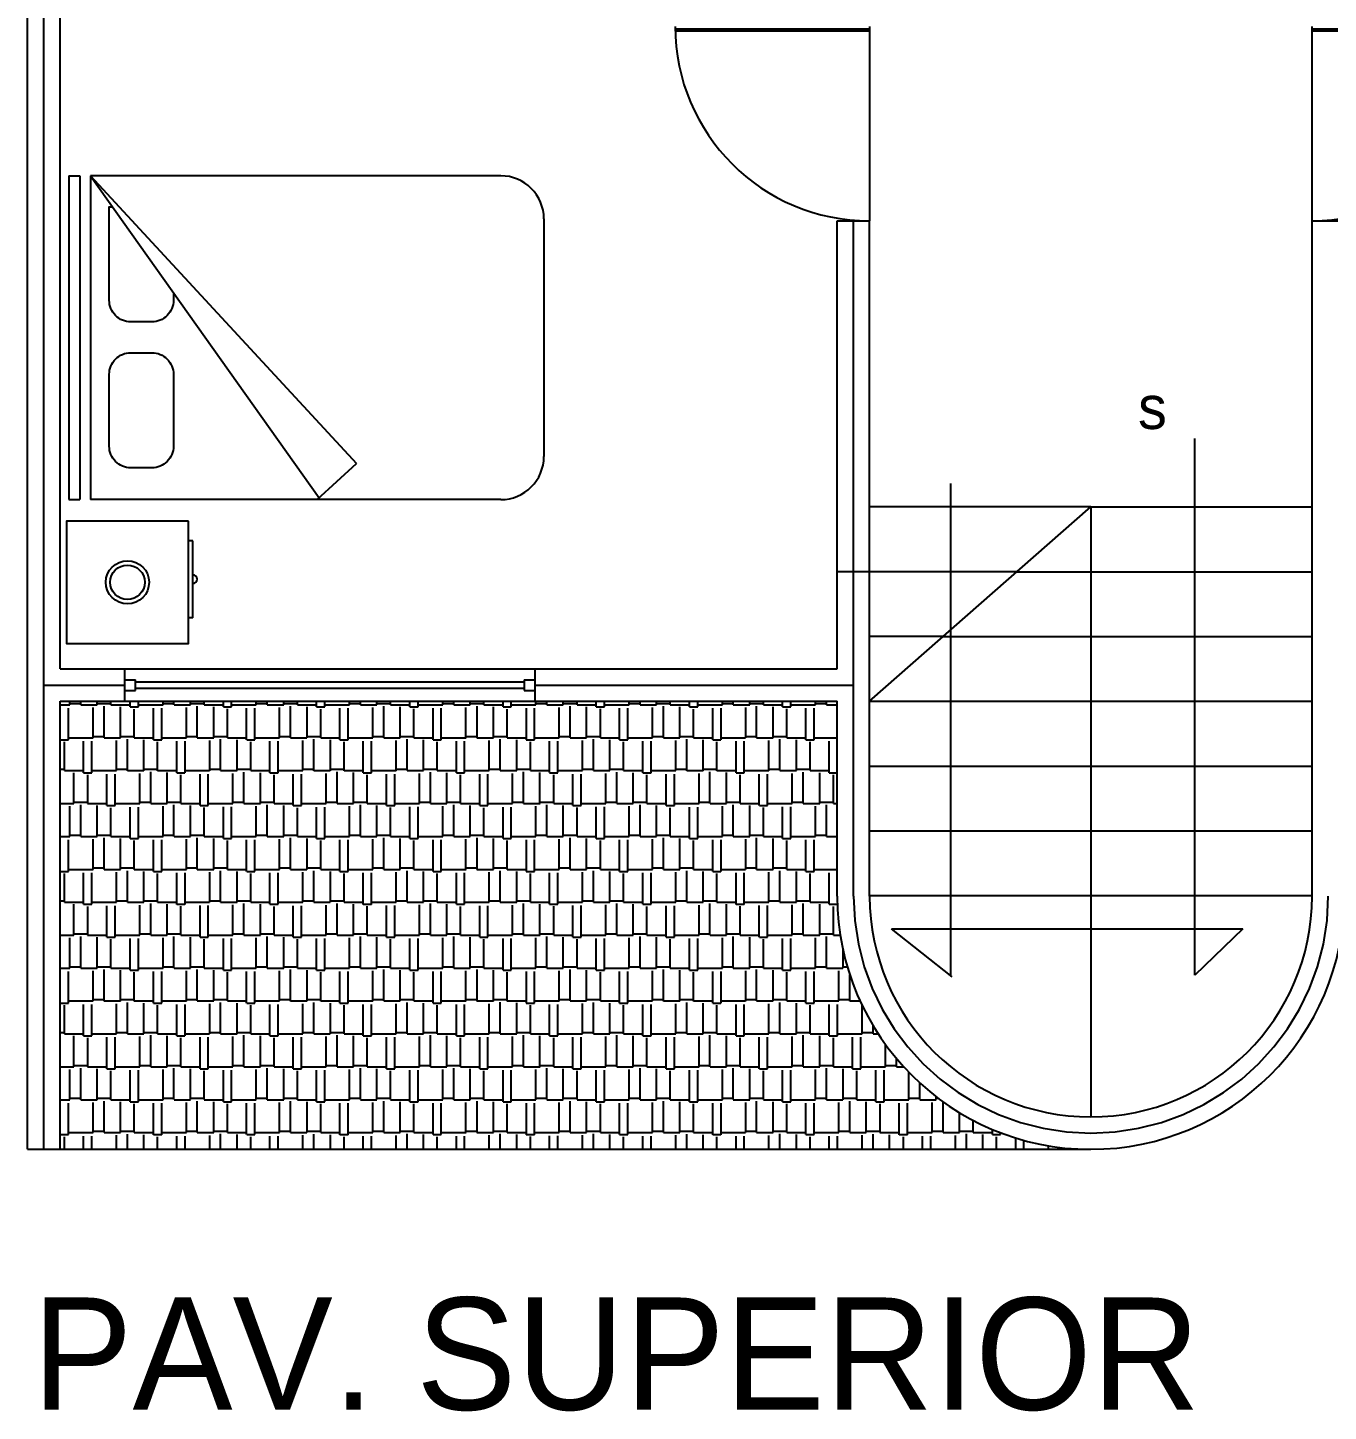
# Model space of a CAD drawing. Header units: millimetres. Extents: x 686.5 to 717.1, y 236.1 to 261.6.
# Drawn here: x 713.447 to 714.953, y 236.448 to 238.05 of the extents above; entities that cross this region are included whole.
import ezdxf

# ---------------------------------------------------------------- set-up
doc = ezdxf.new("R2010")
doc.units = ezdxf.units.MM
doc.linetypes.add('ACAD_ISO04W100', pattern=[30.5, 24, -3, 0.5, -3])
for name, color, linetype in [('EJE', 4, 'ACAD_ISO04W100'), ('ESCALERAS', 5, 'Continuous'), ('LETREROS', 31, 'Continuous'), ('MUE', 2, 'Continuous'), ('MURO1', 3, 'Continuous'), ('PROYECCIONES', 73, 'ACAD_ISO04W100'), ('PUERTAS', 191, 'Continuous'), ('TEJA', 242, 'Continuous'), ('VENTANAS', 111, 'Continuous')]:
    doc.layers.add(name, color=color, linetype=linetype)

# ---------------------------------------------------------------- blocks, each defined once
blk = doc.blocks.new('BURO')
at = {"layer": 'MUE', "color": 2}
for p, q in [((-0.1743, -0.3241), (-0.1743, -0.3041)), ((0.1825, -0.3241), (0.1825, -0.3041))]:
    blk.add_line(p, q, dxfattribs=at)
blk.add_lwpolyline([(0.2727, -0.3041), (0.2727, 0.2616), (-0.293, 0.2616), (-0.293, -0.3041)], close=True, dxfattribs=at)
blk.add_lwpolyline([(-0.1743, -0.3241), (0.1825, -0.3241)], dxfattribs=at)
for radius in [0.1, 0.08]:
    blk.add_circle((-0.0101, -0.0212), radius, dxfattribs=at)
blk.add_arc((0.0041, -0.3241), 0.02, 180, 0, dxfattribs=at)
blk = doc.blocks.new('CAMA3')
at = {"layer": 'MUE', "color": 2}
for p, q in [((-0.87, 0.77), (1.03, 0.77)), ((-0.02, 0.77), (-0.2015, 0.6023)), ((1.03, -0.73), (1.03, 0.77)), ((1.08, -0.73), (1.08, 0.77)), ((1.13, 0.77), (1.08, 0.77)), ((1.13, -0.73), (1.13, 0.77)), ((1.03, -0.73), (-0.0288, 0.762)), ((1.03, -0.73), (-0.2015, 0.6023)), ((-1.07, -0.53), (-1.07, 0.57)), ((-0.87, -0.73), (1.03, -0.73)), ((1.13, -0.73), (1.08, -0.73))]:
    blk.add_line(p, q, dxfattribs=at)
blk.add_lwpolyline([(0.6458, 0.1896), (0.6458, 0.5227, -0.414214), (0.7458, 0.6227), (0.8436, 0.6227, -0.414214), (0.9436, 0.5227), (0.9436, 0.1896, -0.414214), (0.8436, 0.0896), (0.7458, 0.0896, -0.414214)], format="xyb", close=True, dxfattribs=at)
blk.add_lwpolyline([(0.6458, -0.1886), (0.6458, -0.1532, -0.414214), (0.7458, -0.0532), (0.8436, -0.0532, -0.414214), (0.9436, -0.1532), (0.9436, -0.5864), (0.928, -0.5864)], format="xyb", dxfattribs=at)
for centre, start, end in [((-0.87, 0.57), 90, 180), ((-0.87, -0.53), 180, 270)]:
    blk.add_arc(centre, 0.2, start, end, dxfattribs=at)

msp = doc.modelspace()

# ---------------------------------------------------------------- hatches: boundary and pattern name
at = {"layer": 'TEJA'}
h = msp.add_hatch(dxfattribs=at)
h.set_pattern_fill('AR-RSHKE', color=256, scale=0.000125, style=0)
h.set_pattern_definition([(0, (667.683764, 201.22363), (0.0809625, 0.0381), [0.01905, -0.015875, 0.022225, -0.009525, 0.028575, -0.0127]), (0, (667.702814, 201.225217), (0.0809625, 0.0381), [0.015875, -0.060325, 0.0127, -0.01905]), (0, (667.740914, 201.221248), (0.0809625, 0.0381), [0.009525, -0.098425]), (90, (667.683764, 201.22363), (-0.0269875, 0.0381), [0.0365125, -0.1158875]), (90, (667.702814, 201.22363), (-0.0269875, 0.0381), [0.03571875, -0.11668125]), (90, (667.71869, 201.22363), (-0.0269875, 0.0381), [0.0333375, -0.1190625]), (90, (667.740914, 201.221248), (-0.0269875, 0.0381), [0.0365125, -0.1158875]), (90, (667.75044, 201.221248), (-0.0269875, 0.0381), [0.0365125, -0.1158875]), (90, (667.779014, 201.22363), (-0.0269875, 0.0381), [0.034925, -0.117475])])
h.paths.add_polyline_path([(714.6783, 236.7517, -0.415051), (714.3845, 237.0462), (714.3845, 237.2704), (713.4845, 237.2704), (713.4845, 236.7517)])

# ---------------------------------------------------------------- linework, layer by layer
at = {"layer": 'EJE'}
for p, q in [((713.4658, 236.7517), (713.4658, 238.3204)), ((714.4033, 237.0446), (714.4033, 237.8267)), ((713.4658, 237.2892), (713.5595, 237.2892)), ((714.0345, 237.2892), (714.4033, 237.2892))]:
    msp.add_line(p, q, dxfattribs=at)
msp.add_arc((714.6783, 237.0454), 0.275, 180.175, 359.825, dxfattribs=at)
at = {"layer": 'ESCALERAS'}
for p, q in [((714.422, 237.2704), (714.6783, 237.4954)), ((714.6783, 237.4954), (714.6783, 236.7892)), ((714.6783, 237.4954), (714.9345, 237.4954)), ((714.5929, 237.4204), (714.9345, 237.4204)), ((714.5075, 237.3454), (714.9345, 237.3454)), ((714.422, 237.2704), (714.9345, 237.2704)), ((714.422, 237.1954), (714.9345, 237.1954)), ((714.422, 237.1204), (714.9345, 237.1204)), ((714.422, 237.0454), (714.9345, 237.0454))]:
    msp.add_line(p, q, dxfattribs=at)
at = {"layer": 'MUE'}
for p, q in [((714.7987, 236.9533), (714.7987, 237.5745)), ((714.5158, 237.5227), (714.5158, 236.953)), ((714.5176, 236.9514), (714.4473, 237.0069)), ((714.4473, 237.0069), (714.8542, 237.0069)), ((714.8542, 237.0069), (714.7987, 236.9533))]:
    msp.add_line(p, q, dxfattribs=at)
at = {"layer": 'MURO1'}
for p, q in [((713.447, 236.7517), (713.447, 238.3392)), ((713.4845, 237.3079), (713.4845, 238.3017)), ((714.3845, 237.3079), (714.3845, 237.8267)), ((714.3845, 237.8267), (714.422, 237.8267)), ((714.422, 237.0446), (714.422, 237.8267)), ((714.9345, 237.0446), (714.9345, 237.8267)), ((714.9345, 237.8267), (714.972, 237.8267)), ((714.3845, 237.3079), (714.3845, 237.4954)), ((713.4845, 237.3079), (714.3845, 237.3079)), ((713.5595, 237.2704), (713.5595, 237.3079)), ((714.0345, 237.3079), (714.0345, 237.2704)), ((713.4845, 236.7517), (713.4845, 237.2704)), ((713.4845, 237.2704), (714.3845, 237.2704)), ((714.3845, 237.0446), (714.3845, 237.2704)), ((713.447, 236.7517), (713.4845, 236.7517))]:
    msp.add_line(p, q, dxfattribs=at)
for radius, start, end in [(0.2938, 180.1639, 359.8361), (0.2563, 180.1879, 359.8121)]:
    msp.add_arc((714.6783, 237.0454), radius, start, end, dxfattribs=at)
at = {"layer": 'PROYECCIONES'}
for p, q in [((714.6783, 237.4954), (714.422, 237.4954)), ((714.5929, 237.4204), (714.3845, 237.4204)), ((714.5075, 237.3454), (714.422, 237.3454))]:
    msp.add_line(p, q, dxfattribs=at)
at = {"layer": 'PUERTAS'}
for p, q in [((714.1971, 238.0492), (714.422, 238.0492)), ((714.1971, 238.0467), (714.422, 238.0467)), ((714.422, 238.0517), (714.422, 237.8267)), ((714.9345, 237.8267), (714.9345, 238.0517)), ((714.9345, 238.0492), (715.1595, 238.0492)), ((714.9345, 238.0467), (715.1595, 238.0467))]:
    msp.add_line(p, q, dxfattribs=at)
for centre, start, end in [((714.422, 238.0517), 180, 270), ((714.9345, 238.0517), 270, 359.3634)]:
    msp.add_arc(centre, 0.225, start, end, dxfattribs=at)
at = {"layer": 'TEJA'}
msp.add_line((713.4845, 236.7517), (714.6783, 236.7517), dxfattribs=at)
at = {"layer": 'VENTANAS'}
for p, q in [((713.5595, 237.2954), (713.572, 237.2954)), ((713.572, 237.2829), (713.572, 237.2954)), ((713.572, 237.2929), (714.022, 237.2929)), ((714.022, 237.2954), (714.0345, 237.2954)), ((714.022, 237.2954), (714.022, 237.2829)), ((713.5595, 237.2829), (713.572, 237.2829)), ((713.572, 237.2854), (714.022, 237.2854)), ((714.022, 237.2829), (714.0345, 237.2829))]:
    msp.add_line(p, q, dxfattribs=at)

# ---------------------------------------------------------------- block references
at = {"layer": 'TEJA', "xscale": 0.25, "yscale": 0.25, "zscale": 0.25}
for name, p, rotation in [('CAMA3', (713.7774, 237.6964), 180), ('BURO', (713.5573, 237.4107), 90)]:
    msp.add_blockref(name, p, dxfattribs=dict(at, rotation=rotation))

# ---------------------------------------------------------------- texts
at = {"layer": 'LETREROS', "color": 2}
msp.add_text('PAV. SUPERIOR', height=0.13, dxfattribs=at).set_placement((713.4525, 236.45))
at = {"layer": 'LETREROS', "insert": (714.7329, 237.6357), "char_height": 0.05, "width": 0.169375, "attachment_point": 1}
msp.add_mtext('s', dxfattribs=at)

doc.saveas('drawing.dxf')
